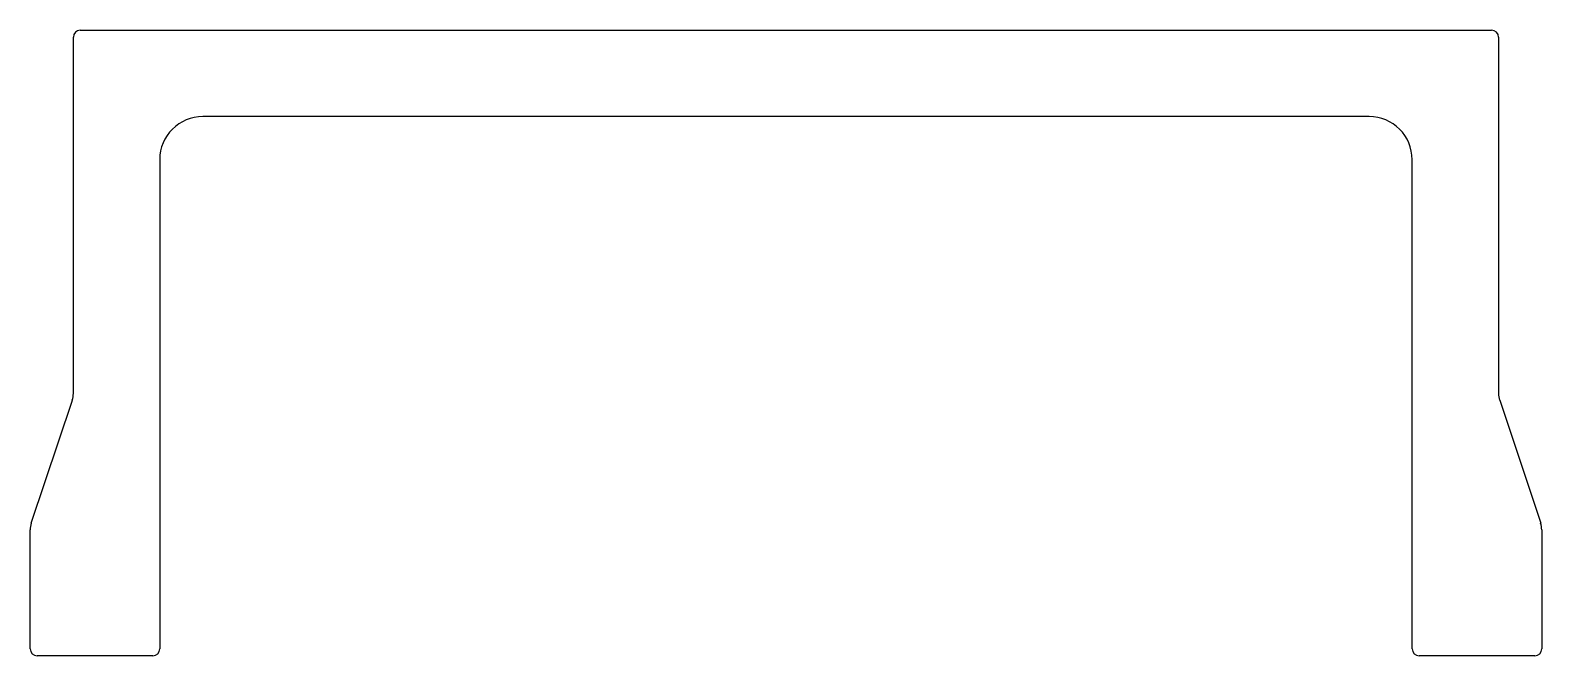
# Model space of a CAD drawing. Extents: x -54 to 57, y 4 to 50.
import ezdxf

# ---------------------------------------------------------------- set-up
doc = ezdxf.new("R2010")
doc.units = 0
doc.layers.get('0').update_dxf_attribs({"linetype": 'CONTINUOUS'})

msp = doc.modelspace()

# ---------------------------------------------------------------- linework, layer by layer
for p, q in [((-50.03, 50.27), (53.73, 50.27)), ((-50.53, 23.53), (-50.53, 49.76)), ((54.24, 49.76), (54.24, 23.53)), ((44.72, 43.92), (-41.01, 43.92)), ((-44.18, 40.74), (-44.18, 4.74)), ((47.89, 4.74), (47.89, 40.74)), ((-53.63, 13.99), (-50.61, 23.05)), ((54.32, 23.05), (57.34, 13.99)), ((-53.71, 4.74), (-53.71, 13.51)), ((57.42, 13.51), (57.42, 4.74)), ((-44.69, 4.23), (-53.2, 4.23)), ((56.91, 4.23), (48.4, 4.23))]:
    msp.add_line(p, q)
for centre, radius, start, end in [((-50.03, 49.76), 0.508, 90, 180), ((53.73, 49.76), 0.508, 0, 90), ((-41.01, 40.74), 3.18, 90, 180), ((44.72, 40.74), 3.17, 360, 90), ((-52.06, 23.53), 1.52, 341.5651, 360), ((55.76, 23.53), 1.52, 180, 198.4349), ((-52.19, 13.51), 1.52, 161.5651, 180), ((55.89, 13.51), 1.52, 360, 18.4349), ((-53.2, 4.74), 0.508, 180, 270), ((-44.69, 4.74), 0.508, 270, 360), ((48.4, 4.74), 0.508, 180, 270), ((56.91, 4.74), 0.508, 270, 0)]:
    msp.add_arc(centre, radius, start, end)

doc.saveas('drawing.dxf')
